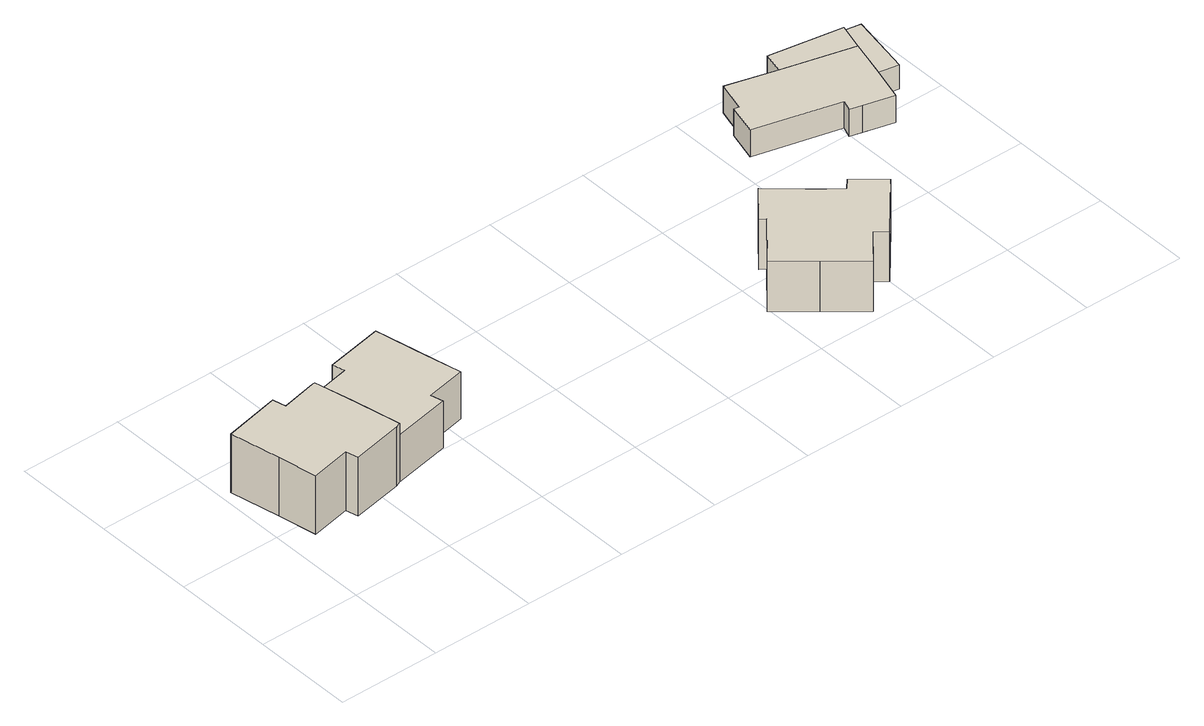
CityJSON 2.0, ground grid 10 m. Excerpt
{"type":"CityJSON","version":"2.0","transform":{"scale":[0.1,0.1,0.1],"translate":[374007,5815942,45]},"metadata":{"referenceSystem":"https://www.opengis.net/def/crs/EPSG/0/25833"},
"CityObjects":{
"building1":{"type":"Building","attributes":{"Gemeindeschluessel":"11000005","BezugspunktDach":"2200","function":"31001_1010","measuredHeight":8.02,"storeysAboveGround":1},"address":[{"country":"Germany","locality":"Berlin","thoroughfareNumber":"22","thoroughfareName":"Fliegerhorstsiedlung"}],"geometry":[{"type":"Solid","lod":"1","boundaries":[[[[0,1,2,3,4,5,6,7,8,9,10,11]],[[12,13,14,15,16,17,18,19,20,21,22,23]],[[12,23,11,10]],[[13,12,10,9]],[[14,13,9,8]],[[15,14,8,7]],[[16,15,7,6]],[[17,16,6,5]],[[18,17,5,4]],[[19,18,4,3]],[[20,19,3,2]],[[21,20,2,1]],[[22,21,1,0]],[[23,22,0,11]]]]}]},
"building2":{"type":"Building","attributes":{"Gemeindeschluessel":"11000005","BezugspunktDach":"2200","function":"31001_1010","measuredHeight":7.58,"storeysAboveGround":1},"address":[{"country":"Germany","locality":"Berlin","thoroughfareNumber":"20","thoroughfareName":"Fliegerhorstsiedlung"}],"geometry":[{"type":"Solid","lod":"1","boundaries":[[[[24,25,26,27,28,29,30,31,32,33,34,35]],[[36,37,38,39,40,41,42,43,17,44,45,15]],[[36,15,35,34]],[[37,36,34,33]],[[38,37,33,32]],[[39,38,32,31]],[[40,39,31,30]],[[41,40,30,29]],[[42,41,29,28]],[[43,42,28,27]],[[17,43,27,26]],[[44,17,26,25]],[[45,44,25,24]],[[15,45,24,35]]]]}]},
"building3":{"type":"Building","attributes":{"Gemeindeschluessel":"11000005","BezugspunktDach":"2200","function":"31001_1010","measuredHeight":7.98,"storeysAboveGround":1},"address":[{"country":"Germany","locality":"Berlin","thoroughfareNumber":"17","thoroughfareName":"Fliegerhorstsiedlung"}],"geometry":[{"type":"Solid","lod":"1","boundaries":[[[[46,47,48,49,50,51,52,53,54,55,56,57]],[[58,59,60,61,62,63,64,65,66,67,68,69]],[[58,69,57,56]],[[59,58,56,55]],[[60,59,55,54]],[[61,60,54,53]],[[62,61,53,52]],[[63,62,52,51]],[[64,63,51,50]],[[65,64,50,49]],[[66,65,49,48]],[[67,66,48,47]],[[68,67,47,46]],[[69,68,46,57]]]]}]},
"building4":{"type":"Building","attributes":{"Gemeindeschluessel":"11000005","function":"31001_1000"},"address":[{"country":"Germany","locality":"Berlin","thoroughfareNumber":"17 (1)","thoroughfareName":"Fliegerhorstsiedlung"}],"children":["building4-1","building4-2","building4-3"]},
"building4-1":{"type":"BuildingPart","attributes":{"BezugspunktDach":"2200","measuredHeight":2.79,"storeysAboveGround":1},"parents":["building4"],"geometry":[{"type":"MultiSurface","lod":"1","boundaries":[[[70,71,72,73,74,75,76,77,78,79,80]],[[81,82,83,84,85,86,87,88,89,90,91]],[[81,91,80,79]],[[82,81,79,78]],[[83,82,78,77]],[[84,83,77,76]],[[86,92,93,75,74]],[[87,86,74,73]],[[88,87,73,72]],[[89,88,72,71]],[[90,89,71,70]],[[91,90,70,80]],[[85,84,76,75]],[[85,93,92,86,94]]]}]},
"building4-2":{"type":"BuildingPart","attributes":{"BezugspunktDach":"2200","measuredHeight":2.79,"storeysAboveGround":1},"parents":["building4"],"geometry":[{"type":"Solid","lod":"1","boundaries":[[[[75,95,96,76]],[[97,98,85,84]],[[97,84,76,96]],[[98,97,96,95]],[[85,93,99,98,95,75]],[[98,99,93,85]],[[84,85,75,76]]]]}]},
"building4-3":{"type":"BuildingPart","attributes":{"BezugspunktDach":"2200","measuredHeight":2.45,"storeysAboveGround":1},"parents":["building4"],"geometry":[{"type":"MultiSurface","lod":"1","boundaries":[[[100,101,99,92]],[[98,102,103,86]],[[102,98,99,101]],[[103,102,101,100]],[[86,103,100,92]],[[92,93,85,86]],[[85,93,99,98]]]}]}
},
"vertices":[
[17,116,74],[24,78,74],[63,86,74],[66,74,74],[116,84,74],[121,86,74],[111,135,74],[103,172,74],[101,172,74],[65,164,74],[62,177,74],[7,165,74],[62,177,13],[65,164,13],[101,172,13],[103,172,13],[111,135,13],[121,86,13],[116,84,13],[66,74,13],[63,86,13],[24,78,13],[17,116,13],[7,165,13],
[109,145,62],[113,125,62],[121,86,62],[177,97,62],[174,109,62],[213,117,62],[207,144,62],[203,163,62],[195,203,62],[139,192,62],[142,180,62],[103,172,62],[142,180,13],[139,192,13],[195,203,13],[203,163,13],[207,144,13],[213,117,13],[174,109,13],[177,97,13],[113,125,13],[109,145,13],
[528,34,65],[561,6,65],[586,36,65],[597,27,65],[642,79,65],[615,102,65],[607,93,65],[590,107,65],[552,140,65],[526,109,65],[531,105,65],[495,62,65],[531,105,13],[526,109,13],[552,140,13],[590,107,13],[607,93,13],[615,102,13],[642,79,13],[597,27,13],[586,36,13],[561,6,13],[528,34,13],[495,62,13],
[703,209,37],[699,198,37],[711,195,37],[740,187,37],[750,223,37],[759,257,37],[689,275,37],[641,288,37],[633,259,37],[628,260,37],[620,230,37],[628,260,9],[633,259,9],[641,288,9],[689,275,9],[759,257,9],[750,223,9],[740,187,9],[711,195,9],[699,198,9],[703,209,9],[620,230,9],[750,223,34],[759,257,34],[753,234,9],
[766,283,37],[694,295,37],[694,295,9],[766,283,9],[766,283,34],
[771,219,34],[782,280,34],[782,280,9],[771,219,9]
]}
